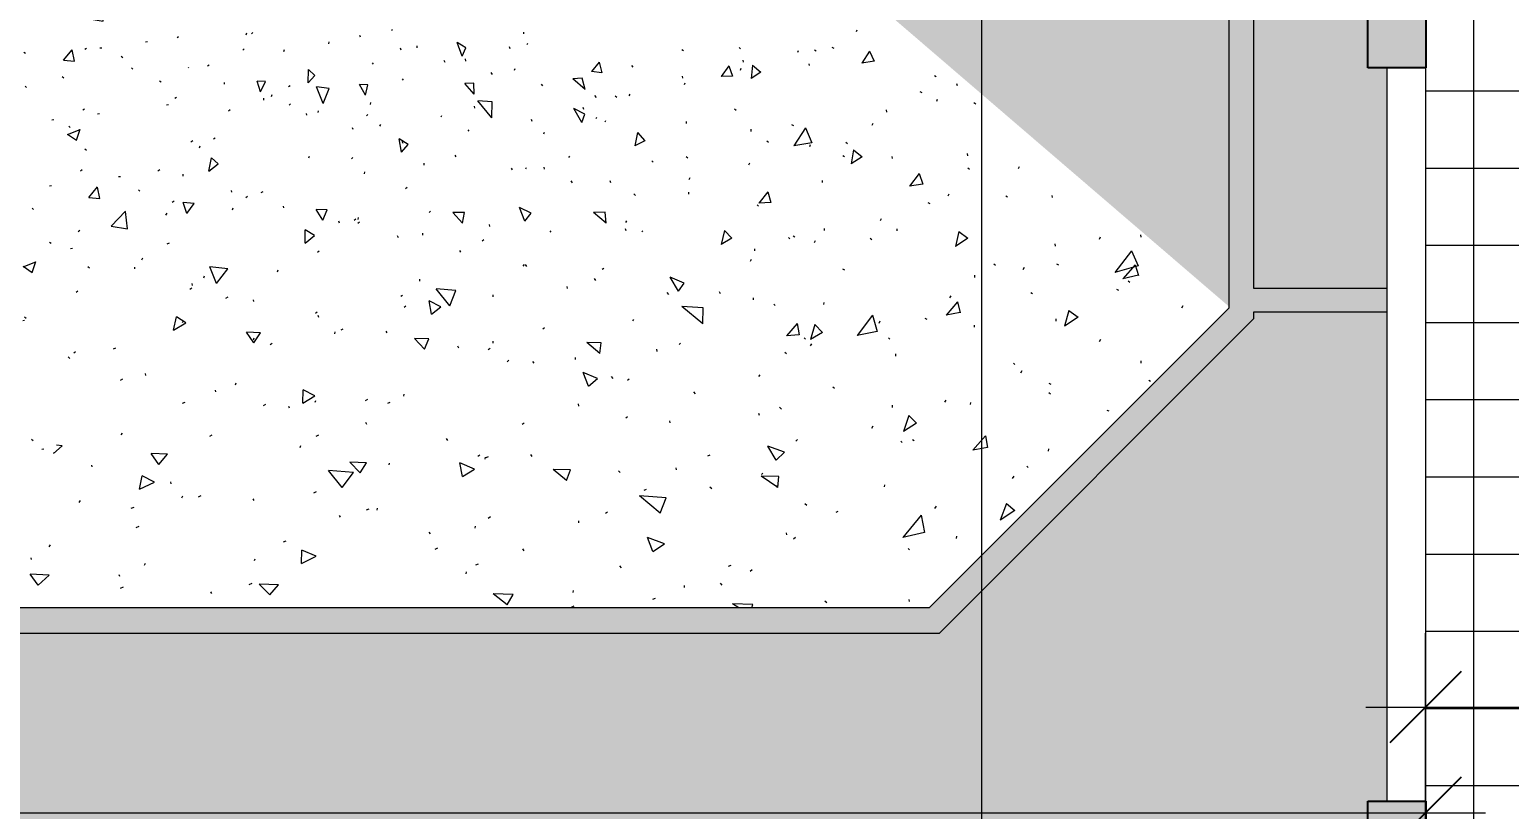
# Model space of a CAD drawing. Header units: millimetres. Extents: x 5121 to 246734, y -48180 to 129206.
# Drawn here: x 127566 to 135236, y 12213 to 16254 of the extents above; entities that cross this region are included whole.
import ezdxf

# ---------------------------------------------------------------- set-up
doc = ezdxf.new("R2010")
doc.units = ezdxf.units.MM
doc.linetypes.add('Double dash', pattern=[41.999998, 12, -6, 6, -6, 6, -6])
for name, color, linetype, lineweight in [('A-ANNO-DIMS', 211, 'Continuous', 9), ('A-ANNO-DIMS-310', 211, 'Continuous', 9), ('A-FLOR', 192, 'Continuous', 9), ('A-FLOR-PATT', 8, 'Continuous', 9), ('A-WALL', 113, 'Continuous', 9), ('C-PROP-LINE', 91, 'Double dash', 18), ('S-COLS', 52, 'Continuous', 9), ('S-COLS-3', 50, 'Continuous', 9), ('S-COLS-5', 52, 'Continuous', 25)]:
    doc.layers.add(name, color=color, linetype=linetype, lineweight=lineweight)
doc.styles.add('Arial_8', font='arial_0.ttf', dxfattribs={"width": 0.9, "height": 930})
doc.styles.add('Arial_9', font='arial_0.ttf', dxfattribs={"width": 0.9, "height": 930})
doc.dimstyles.new('1_Dim_chi_tiet_khu_đất_2', dxfattribs={"dimscale": 304.8, "dimtxt": 948.841242, "dimasz": 1.220472, "dimexe": 1.01706, "dimexo": 0.0625, "dimgap": 0.101706, "dimtad": 1, "dimdec": 0, "dimrnd": 5, "dimzin": 0, "dimdsep": 46, "dimtxsty": 'Arial_8', "dimblk1": 'OBLIQUE', "dimblk2": 'OBLIQUE', "dimsah": 1, "dimcen": 0.09, "dimdle": 1.01706, "dimazin": 0, "dimtfac": 1, "dimtdec": 4, "dimtix": 1, "dimtmove": 0, "dimatfit": 3, "dimfxl": 3.051181, "dimfxlon": 1, "dimtvp": 1, "dimtolj": 1, "dimtzin": 0, "dimarcsym": 2})
doc.dimstyles.new('1_Dim_chi_tiet_khu_đất_2_1', dxfattribs={"dimscale": 304.8, "dimtxt": 948.841242, "dimasz": 1.220472, "dimexe": 1.01706, "dimexo": 0.0625, "dimgap": 0.101706, "dimtad": 1, "dimdec": 0, "dimrnd": 5, "dimzin": 0, "dimdsep": 46, "dimtxsty": 'Arial_9', "dimblk1": 'OBLIQUE', "dimblk2": 'OBLIQUE', "dimsah": 1, "dimcen": 0.09, "dimdle": 1.01706, "dimazin": 0, "dimtfac": 1, "dimtdec": 4, "dimtix": 1, "dimtmove": 0, "dimatfit": 3, "dimfxl": 3.051181, "dimfxlon": 1, "dimtvp": 1, "dimtolj": 1, "dimtzin": 0, "dimarcsym": 2})

# ---------------------------------------------------------------- blocks, each defined once
blk = doc.blocks.new('FP_193-TKCS_MB TỔNG THỂ TẦNG 1')
at = {"layer": 'A-FLOR-PATT'}
for p, q in [((128687.5, 16226.7), (128691.2, 16236.8)), ((128715.1, 16233), (128722.2, 16238.7)), ((129117.3, 16180.4), (129118.6, 16190.7)), ((129280.5, 16215.1), (129277.4, 16224.3)), ((129443.3, 16249), (129447.2, 16256.8)), ((129808.4, 16116.1), (129781.6, 16187.3)), ((129826.1, 16158.9), (129781.6, 16187.3)), ((130126.5, 16232.6), (130128, 16241)), ((130144.9, 16177.5), (130148.1, 16184.5)), ((128670.8, 16146.7), (128677.9, 16153.7)), ((128883.6, 16140.6), (128886.2, 16150.8)), ((129491.4, 16148.1), (129487.2, 16157.4)), ((129574.9, 16158.9), (129573.8, 16169.4)), ((129808.4, 16116.1), (129826.1, 16158.9)), ((130056.7, 16153.8), (130053.1, 16164.7)), ((128389.8, 16056.6), (128390.2, 16060)), ((128488.3, 16066.3), (128496.5, 16071.8)), ((129009.5, 15977.4), (129011, 16046.5)), ((129044.3, 16016.4), (129011, 16046.5)), ((129342.4, 16074.2), (129347.3, 16081.8)), ((129719.3, 16084), (129714.1, 16093.4)), ((129826.5, 16091.3), (129824.2, 16102)), ((129964.2, 16022.1), (129957.8, 16031.6)), ((130079.4, 16044.3), (130082, 16052.5)), ((128575.9, 15970.6), (128575.9, 15979.9)), ((128763.1, 15932.3), (128745.6, 15987.7)), ((128788.9, 15985.2), (128745.6, 15987.7)), ((128763.1, 15932.3), (128788.9, 15985.2)), ((128908, 15958.7), (128915.4, 15964.6)), ((129009.5, 15977.4), (129044.3, 16016.4)), ((129087.2, 15870.5), (129051.8, 15957.3)), ((129118.1, 15949.4), (129051.8, 15957.3)), ((129307.1, 15914.2), (129274.6, 15969.1)), ((129319.5, 15968.6), (129274.6, 15969.1)), ((129307.1, 15914.2), (129319.5, 15968.7)), ((129498.2, 15992.5), (129503.9, 15998.9)), ((129867.6, 15975.7), (129821.4, 15974.3)), ((129869, 15919.3), (129821.4, 15974.3)), ((129869, 15919.3), (129867.6, 15975.7)), ((130225.9, 15961.9), (130218.4, 15971.4)), ((130429.1, 16002.6), (130381.9, 15999.7)), ((130444.6, 15943.9), (130381.9, 15999.7)), ((130444.6, 15943.9), (130429.1, 16002.6)), ((128780.3, 15888.8), (128779.3, 15898.1)), ((128819.4, 15907), (128822.4, 15917.2)), ((129087.2, 15870.5), (129118.1, 15949.5)), ((129961.1, 15797.3), (129889.6, 15884.7)), ((129963.5, 15880.5), (129889.6, 15884.7)), ((129961.1, 15797.3), (129963.5, 15880.5)), ((130504.3, 15902.7), (130495.8, 15912.3)), ((128597.1, 15832.4), (128605.2, 15839.4)), ((128910.1, 15861.9), (128917.1, 15869.1)), ((129002.9, 15810.9), (129000.7, 15820.2)), ((129061.6, 15823.8), (129063.5, 15834)), ((129312.2, 15807.7), (129319, 15813.8)), ((129332.9, 15866.3), (129333.5, 15876.6)), ((129698.1, 15801.8), (129702.8, 15809.6)), ((129873.4, 15846.6), (129871.6, 15857.2)), ((130427.5, 15772.4), (130386, 15845.3)), ((130443.4, 15816.5), (130386, 15845.3)), ((130427.5, 15772.4), (130443.4, 15816.5)), ((130438.4, 15839.6), (130434.1, 15850.6)), ((130501.6, 15793.6), (130505.7, 15800.6)), ((129243.2, 15736.3), (129240, 15745.6)), ((129380.1, 15754.5), (129386, 15762)), ((129838.8, 15728), (129844.7, 15734.5)), ((130170.8, 15777.9), (130167.8, 15788.7)), ((130549.6, 15775.5), (130552, 15783.9)), ((128401.9, 15673.2), (128411, 15680.2)), ((128445.3, 15642.1), (128449.9, 15652.1)), ((128517.9, 15687.5), (128527.1, 15693.2)), ((129493.7, 15618.6), (129481, 15688.6)), ((129527.1, 15659), (129481, 15688.6)), ((129493.7, 15618.6), (129527.1, 15659)), ((129501.2, 15664.4), (129496.8, 15673.8)), ((130230.8, 15713.7), (130234.3, 15721.8)), ((128493.7, 15521.2), (128509.1, 15589.8)), ((128543.5, 15558.4), (128509.1, 15589.8)), ((129013.3, 15588.8), (129015.6, 15599)), ((129234.3, 15584.6), (129241.2, 15592)), ((129776.6, 15594.9), (129771.2, 15604.2)), ((130361.1, 15592.2), (130366.5, 15598.9)), ((128230.6, 15523), (128240.9, 15528.5)), ((128362, 15495.3), (128361.8, 15504.6)), ((128493.7, 15521.2), (128543.5, 15558.4)), ((129301.5, 15507.1), (129302.7, 15517.5)), ((129610.5, 15551.2), (129610.3, 15561.6)), ((130069.3, 15527), (130062.8, 15536.4)), ((130137.3, 15532), (130141.9, 15540)), ((130234.4, 15530.9), (130231.8, 15541.6)), ((128613.5, 15411.1), (128612.2, 15420.4)), ((129514.7, 15430.8), (129522.5, 15437)), ((130379.4, 15460.2), (130371.8, 15469.7)), ((130578, 15460), (130574.3, 15470.8)), ((128304.4, 15359.4), (128314.4, 15366.4)), ((128381.1, 15301.3), (128361.6, 15357.3)), ((128418.1, 15353.6), (128361.6, 15357.3)), ((128381.1, 15301.3), (128418, 15353.6)), ((128686.6, 15383.5), (128695.5, 15390.6)), ((128766.2, 15409.9), (128775.6, 15415.7)), ((130706.8, 15394.1), (130698.1, 15403.7)), ((128272.4, 15292.3), (128277.7, 15302.4)), ((128617.1, 15319.7), (128621, 15329.8)), ((128883.3, 15330), (128881, 15339.3)), ((129084.7, 15267.1), (129050, 15322.6)), ((129108.4, 15320.6), (129050, 15322.6)), ((129084.7, 15267.1), (129108.4, 15320.6)), ((129247.8, 15266.5), (129255.7, 15273.9)), ((129269.2, 15270.7), (129270.8, 15281)), ((129636.9, 15305.5), (129643.6, 15313)), ((129809.8, 15251.2), (129760, 15306.8)), ((129820, 15306.3), (129760, 15306.8)), ((129809.8, 15251.2), (129820, 15306.3)), ((130132.9, 15261.4), (130105.6, 15332.6)), ((130164.7, 15302.8), (130105.6, 15332.6)), ((130132.9, 15261.4), (130164.7, 15302.8)), ((130549.6, 15307.6), (130488.2, 15306.9)), ((130553.2, 15250.5), (130488.2, 15307)), ((130553.2, 15250.5), (130549.6, 15307.6)), ((128993.4, 15147.9), (128994.5, 15217)), ((129042, 15186.3), (128994.5, 15217)), ((129171.2, 15251.5), (129167.7, 15260.8)), ((129266.9, 15251.6), (129275.9, 15257.6)), ((129603.5, 15189.4), (129604, 15199.8)), ((129950.3, 15233.7), (129949.5, 15244.2)), ((130263.9, 15204.2), (130269.5, 15212)), ((130658.3, 15210.6), (130655, 15221.4)), ((130656.4, 15255.1), (130660.8, 15263.1)), ((130738.4, 15205.3), (130744.6, 15211.9)), ((128279.4, 15143.3), (128290.6, 15148.9)), ((128993.4, 15147.9), (129042, 15186.3)), ((129477, 15175.3), (129472.5, 15184.6)), ((129912.1, 15160.1), (129920.1, 15166.4)), ((128146.8, 15061.4), (128152.5, 15071.4)), ((129057.5, 15100.9), (129066.3, 15108.1)), ((129800.6, 15100.6), (129795, 15110)), ((130124.4, 15028.5), (130131, 15036.2)), ((130142, 15027.1), (130135.3, 15036.6)), ((128111.2, 15014.6), (128110.8, 15023.9)), ((128468.1, 14968.6), (128472.6, 14978.7)), ((128534.9, 14937.6), (128500, 15025.3)), ((128593.8, 15014.5), (128500, 15025.3)), ((128534.9, 14937.6), (128593.8, 15014.5)), ((128851, 14998.4), (128854.3, 15008.6)), ((129587.4, 14951.3), (129588.3, 14961.6)), ((130501.2, 14954.2), (130493.4, 14963.8)), ((130534, 15012.3), (130541.5, 15018.7)), ((130928.4, 14898.1), (130886.5, 14971)), ((130958.7, 14940.3), (130886.5, 14970.9)), ((128395.2, 14908.9), (128406.1, 14915.9)), ((128410.3, 14928.4), (128408.9, 14937.7)), ((129744.3, 14822.2), (129673.1, 14910.3)), ((129775.5, 14902), (129673.1, 14910.3)), ((129744.3, 14822.2), (129775.5, 14902)), ((130352.9, 14912.7), (130351.4, 14923.3)), ((130878.2, 14881.5), (130869.3, 14891.1)), ((130928.4, 14898.1), (130958.7, 14940.3)), ((131146, 14884.4), (131141.9, 14895.3)), ((128582.9, 14863), (128594.4, 14868.7)), ((128728, 14844.7), (128725.5, 14854)), ((129489.1, 14872.7), (129499, 14878.7)), ((129506.4, 14816), (129515.1, 14823.3)), ((129649.3, 14778.7), (129636.1, 14848.7)), ((129696.6, 14818), (129636.1, 14848.7)), ((129649.3, 14778.7), (129696.6, 14818)), ((129968, 14869.1), (129967.8, 14879.6)), ((131054.9, 14728.7), (130947, 14819.4)), ((131057.5, 14812.5), (130947, 14819.4)), ((131054.9, 14728.7), (131057.5, 14812.5)), ((128311.9, 14696.9), (128326.9, 14765.6)), ((128311.9, 14696.9), (128375.5, 14733.9)), ((128375.5, 14733.9), (128326.9, 14765.6)), ((128358.2, 14737), (128363.2, 14747.1)), ((129047, 14784.2), (129056.8, 14791.3)), ((129064, 14763), (129060.4, 14772.3)), ((130691.6, 14744.2), (130698, 14752)), ((128726.9, 14630.4), (128690.2, 14686.3)), ((128761.9, 14683.1), (128690.2, 14686.3)), ((128726, 14645.9), (128729.9, 14656)), ((128726.9, 14630.4), (128761.9, 14683.2)), ((129147.2, 14677), (129149.8, 14687.2)), ((129179.9, 14698.4), (129190.9, 14704.3)), ((129418.2, 14682.8), (129413.5, 14692.1)), ((129612.8, 14597.9), (129560.8, 14654)), ((129634.4, 14651.9), (129560.9, 14654)), ((129612.8, 14597.9), (129634.4, 14651.9)), ((130226.4, 14703.2), (130234.1, 14710.7)), ((127999.6, 14599.9), (128012.8, 14605.5)), ((128812.4, 14621.9), (128823.2, 14629)), ((129790.5, 14603.6), (129784.7, 14613)), ((129943, 14596.4), (129953.1, 14602.5)), ((129968.1, 14629.3), (129968.3, 14639.7)), ((130520.7, 14576), (130453.4, 14632.9)), ((130528.8, 14631.5), (130453.4, 14632.9)), ((130520.7, 14576), (130528.7, 14631.5)), ((130818.8, 14586.7), (130816.5, 14597.4)), ((130931.6, 14622.6), (130940.1, 14628.9)), ((130041.6, 14532.9), (130050.2, 14540.3)), ((130181, 14524.9), (130174.1, 14534.4)), ((130395.4, 14545.1), (130394.5, 14555.7)), ((128036.2, 14436.9), (128049, 14443.8)), ((128167.6, 14462.2), (128166, 14471.5)), ((128631.9, 14413.4), (128636.2, 14423.5)), ((130462.1, 14406.1), (130434.5, 14477.4)), ((130508.2, 14446.1), (130434.5, 14477.4)), ((130462.1, 14406.1), (130508.2, 14446.1)), ((130589.7, 14446.3), (130581.7, 14455.9)), ((130663.8, 14437.5), (130673.5, 14443.7)), ((131345.3, 14457.2), (131351.6, 14465)), ((128531.2, 14376.4), (128528.6, 14385.7)), ((128982, 14318.2), (128982.7, 14387.3)), ((128982, 14318.2), (129044.5, 14355.9)), ((129044.5, 14355.9), (128982.8, 14387.3)), ((129505.8, 14354), (129507.7, 14364.2)), ((131016.6, 14367.2), (131007.5, 14376.9)), ((128358.1, 14317.7), (128371.7, 14323.3)), ((128777.9, 14306.4), (128789.7, 14313.4)), ((128913.4, 14292), (128909.6, 14301.3)), ((129046.2, 14322.7), (129049.4, 14332.9)), ((129307.1, 14332.4), (129317.8, 14339.6)), ((129421.6, 14317.9), (129433.6, 14323.7)), ((130411.7, 14303.5), (130411.2, 14314)), ((131462, 14287.3), (131451.8, 14297.1)), ((129313.9, 14208.4), (129309.1, 14217.8)), ((130119.2, 14209.8), (130128.8, 14217.2)), ((130656, 14242.2), (130664.5, 14249.7)), ((130886.1, 14216.1), (130884.5, 14226.7)), ((131348.6, 14254.7), (131345.6, 14265.5)), ((128040.9, 14153.6), (128046.9, 14163.7)), ((128499.4, 14146.8), (128512.1, 14153.8)), ((129051.2, 14147.9), (129064.2, 14153.6)), ((129733, 14125.3), (129727, 14134.7)), ((131537.6, 14121.5), (131545, 14129.2)), ((127689.8, 14058), (127734.8, 14097.7)), ((127691.1, 14061.6), (127693.7, 14062.6)), ((127734.8, 14097.7), (127704.7, 14100.8)), ((128234.8, 14001), (128196.2, 14057.2)), ((128281, 14053.2), (128196.2, 14057.2)), ((128234.8, 14001), (128281, 14053.2)), ((128968, 14089.3), (128971.6, 14099.4)), ((129889.4, 14044.2), (129900, 14051.4)), ((129927.1, 14028.1), (129928.3, 14038.4)), ((129931.6, 14036.6), (129943.8, 14042.4)), ((130170.4, 14042), (130163.4, 14051.6)), ((131081.6, 14045.1), (131092.2, 14051.2)), ((131434.3, 14023.1), (131391.9, 14096)), ((131479, 14063.6), (131391.9, 14096)), ((131434.3, 14023.1), (131479, 14063.6)), ((127889.1, 13987.8), (127887.3, 13997.2)), ((129185.6, 13881.1), (129115, 13969.6)), ((129245.1, 13958.5), (129115, 13969.6)), ((129279.5, 13956.7), (129225.5, 14013.1)), ((129312.5, 14009.8), (129225.5, 14013.1)), ((129279.5, 13956.7), (129312.5, 14009.8)), ((129428.9, 13997.9), (129431.4, 14008.1)), ((129809.6, 13938.4), (129796.1, 14008.4)), ((129871, 13976.6), (129796.1, 14008.4)), ((129809.6, 13938.4), (129871, 13976.6)), ((130349.1, 13917.7), (130279.7, 13975)), ((130368.7, 13972), (130279.7, 13975)), ((130349.1, 13917.7), (130368.7, 13972)), ((130626.5, 13958.3), (130618.4, 13967.9)), ((130918.9, 13972.5), (130917.6, 13983.1)), ((128134.8, 13872.6), (128149.4, 13941.3)), ((128134.8, 13872.6), (128212.2, 13909.3)), ((128212.2, 13909.3), (128149.4, 13941.3)), ((128299.6, 13900.6), (128296.8, 13909.9)), ((129185.6, 13881.1), (129245.1, 13958.5)), ((131101.3, 13873.6), (131092, 13883.3)), ((131442.9, 13882.1), (131357.9, 13940.7)), ((131448.9, 13938), (131357.9, 13940.7)), ((131358.3, 13948.3), (131366.7, 13955.9)), ((131441, 13880.9), (131438.7, 13891.6)), ((131442.9, 13882.1), (131448.8, 13938)), ((127823.1, 13804.4), (127829.7, 13814.4)), ((128354.4, 13828.4), (128359.7, 13838.5)), ((128441, 13832.1), (128454.7, 13839.1)), ((128728.8, 13814), (128724.9, 13823.3)), ((129039.4, 13853.8), (129052.1, 13860.8)), ((130833.5, 13747.7), (130726.1, 13838.7)), ((130865.3, 13827.8), (130726.1, 13838.7)), ((130750.8, 13867.5), (130762.5, 13873.4)), ((130833.5, 13747.7), (130865.3, 13827.8)), ((128092.1, 13773.6), (128107.7, 13779.1)), ((129176.6, 13727.6), (129171.6, 13737)), ((129312.2, 13765.9), (129326.3, 13771.6)), ((129366.6, 13763.3), (129369.5, 13773.5)), ((129942.6, 13723.2), (129954.2, 13730.4)), ((130550.3, 13748.1), (130560.8, 13755.4)), ((131594.9, 13787.5), (131584.5, 13797.3)), ((131745.3, 13753.4), (131756.2, 13759.5)), ((128118.6, 13674.4), (128133.3, 13681.4)), ((129874.5, 13669.9), (129876.3, 13680.2)), ((130411.6, 13698), (130412.1, 13708.4)), ((127667.8, 13573.6), (127674.7, 13583.7)), ((128880.8, 13599.7), (128896, 13605.3)), ((129643.1, 13640.9), (129637.1, 13650.4)), ((130796.3, 13550.4), (130768.3, 13621.7)), ((130856.6, 13588.9), (130768.3, 13621.7)), ((130796.3, 13550.4), (130856.6, 13588.9)), ((131490.2, 13635.2), (131488.3, 13645.9)), ((131525.6, 13615.8), (131535, 13623.2)), ((127574.7, 13507.6), (127572.8, 13516.9)), ((128730.4, 13502.3), (128734.9, 13512.4)), ((128975.4, 13488.2), (128975.7, 13557.4)), ((128975.4, 13488.2), (129051.7, 13525.3)), ((129051.7, 13525.3), (128975.7, 13557.4)), ((129668.3, 13561.5), (129680.8, 13568.6)), ((130128.4, 13553.6), (130121.2, 13563.1)), ((127609.1, 13375.7), (127568.4, 13432)), ((127666.3, 13427.7), (127568.4, 13432)), ((127609.1, 13375.7), (127666.3, 13427.7)), ((128032.8, 13419.4), (128029.8, 13428.8)), ((128160.4, 13478.5), (128166.3, 13488.5)), ((129828.1, 13434.1), (129830.4, 13444.4)), ((129878.1, 13480.3), (129892.5, 13486)), ((130632.6, 13465.1), (130624.3, 13474.8)), ((131188.5, 13472.8), (131201.2, 13478.6)), ((131300.4, 13448.3), (131310.8, 13455.6)), ((128036.4, 13360.3), (128052, 13367.2)), ((128703.8, 13379), (128718.3, 13386)), ((128811.3, 13324.6), (128755.3, 13381.2)), ((128855.4, 13377), (128755.3, 13381.2)), ((128811.2, 13324.6), (128855.4, 13377)), ((130383.3, 13337.6), (130384.4, 13348)), ((130959.8, 13362.6), (130959.6, 13373)), ((131155.9, 13375.1), (131146.4, 13384.9)), ((128509.7, 13331.2), (128505.6, 13340.6)), ((130040.2, 13273.2), (129968.8, 13330.7)), ((130071.2, 13326.4), (129968.8, 13330.6)), ((130040.2, 13273.2), (130071.2, 13326.4)), ((130795.1, 13302), (130809, 13307.7)), ((131241.7, 13256.9), (131209.3, 13278.9)), ((131313.9, 13274.5), (131209.3, 13278.9)), ((131308.3, 13256.9), (131313.9, 13274.5)), ((131698.5, 13283.2), (131687.9, 13293.1)), ((132126.5, 13290.6), (132123.9, 13301.4)), ((130375.1, 13261.1), (130387.6, 13268.1))]:
    blk.add_line(p, q, dxfattribs=at)
blk = doc.blocks.new('FP_194-TKCS_MB TỔNG THỂ TẦNG 1')
at = {"layer": 'A-FLOR-PATT'}
for p, q in [((131852.9, 16251.9), (131849.5, 16242.1)), ((130945.8, 16151.4), (130954, 16145.3)), ((131243, 16161.5), (131250.7, 16154.5)), ((131549, 16144.9), (131545.5, 16135.3)), ((131634.1, 16150.1), (131642.3, 16143.5)), ((131724.4, 16163.6), (131733.8, 16158.6)), ((131919.1, 16141.5), (131879.1, 16080.5)), ((131919.1, 16141.5), (131943, 16089.9)), ((130517.5, 16084.9), (130477.6, 16037.4)), ((130532, 16030.7), (130477.6, 16037.4)), ((130517.5, 16084.9), (130532, 16030.6)), ((130685.2, 16067.8), (130691.9, 16060)), ((131190, 16066), (131150.7, 16010.3)), ((131189.9, 16066), (131209, 16012.8)), ((131252.8, 16052.1), (131249, 16042.7)), ((131262.1, 16095.5), (131263.6, 16085.4)), ((131312.2, 16070.4), (131305.6, 16000.7)), ((131355, 16033.3), (131305.6, 16000.7)), ((131312.2, 16070.4), (131355, 16033.2)), ((131604.9, 16077.5), (131606.7, 16067.3)), ((131943, 16089.9), (131879.1, 16080.5)), ((130948.4, 16013.5), (130949.4, 16003.3)), ((130962.4, 15976.2), (130958.3, 15967.1)), ((131209, 16012.8), (131150.7, 16010.3)), ((132255.2, 16016.5), (132264.1, 16010.3)), ((132370.6, 15975), (132372.5, 15964.6)), ((130600.8, 15910.5), (130608.4, 15903.6)), ((130676.5, 15920.2), (130672.2, 15911.5)), ((132180.5, 15932.9), (132190.4, 15928.2)), ((132269.7, 15891.3), (132265.4, 15881)), ((131220, 15843.1), (131227.4, 15835.8)), ((132006.1, 15837.6), (132007.6, 15827.1)), ((132460.2, 15876.1), (132469.2, 15870)), ((130967.8, 15777.5), (130968.5, 15767.1)), ((131303.3, 15737.4), (131304.1, 15726.9)), ((131515.4, 15762.8), (131524.2, 15757.3)), ((131587, 15745.9), (131526.1, 15651.9)), ((131587, 15745.9), (131619.8, 15667.2)), ((131935.7, 15767.3), (131931.2, 15757.1)), ((130717.2, 15720.6), (130703.2, 15652.1)), ((130754.1, 15677.7), (130703.2, 15652.1)), ((130717.2, 15720.6), (130754.1, 15677.7)), ((131387.4, 15678.1), (131394.8, 15670.8)), ((131619.9, 15667.2), (131526.1, 15651.9)), ((131611.8, 15656.8), (131607.2, 15646.8)), ((131796, 15670.5), (131804, 15663.6)), ((130790.9, 15574.6), (130797.4, 15566.6)), ((130969.2, 15596.9), (130977.2, 15590.4)), ((131780.6, 15601.9), (131789.7, 15596.6)), ((131835.8, 15631.4), (131824.2, 15557.8)), ((131880.5, 15595.5), (131824.2, 15557.8)), ((131835.8, 15631.4), (131880.5, 15595.5)), ((132035.2, 15596), (132036.3, 15585.3)), ((132425.5, 15611.4), (132426.7, 15600.8)), ((131296.2, 15562), (131291.4, 15552.3)), ((132176.8, 15507.9), (132126.9, 15442.6)), ((132176.8, 15507.9), (132195.5, 15453.7)), ((132427.8, 15537.6), (132436.5, 15531.2)), ((132695, 15542.8), (132689.7, 15531.9)), ((130987.2, 15485.7), (130982.3, 15476.3)), ((131673.6, 15472), (131674.3, 15461.3)), ((132195.5, 15453.7), (132126.9, 15442.6)), ((130980, 15412.3), (130980, 15401.7)), ((131336.5, 15346.7), (131343.5, 15339.2)), ((131392.7, 15414.1), (131344.6, 15354.6)), ((131407.2, 15358.4), (131344.6, 15354.6)), ((131392.7, 15414.1), (131407.2, 15358.4)), ((132221.5, 15358.5), (132231.1, 15353.5)), ((132330.6, 15401.7), (132325.2, 15391)), ((132625.8, 15393.2), (132634.6, 15386.9)), ((132864.7, 15394.1), (132865.6, 15383.3)), ((131978.9, 15273.4), (131973.4, 15262.8)), ((131167.2, 15213.9), (131149.2, 15140.6)), ((131167.2, 15213.9), (131205.5, 15172.5)), ((131683.5, 15224.1), (131683.7, 15213.2)), ((132060, 15221.7), (132060.4, 15210.8)), ((132382, 15207.3), (132365, 15130)), ((132382, 15207.3), (132428.6, 15172.6)), ((133324.3, 15190.4), (133324.8, 15179.3)), ((131205.6, 15172.6), (131149.2, 15140.6)), ((131323.6, 15117.9), (131323.5, 15106.9)), ((131498.5, 15176.9), (131505.7, 15169.4)), ((131522.7, 15185.4), (131531.2, 15179.5)), ((131637.9, 15159.7), (131632.3, 15149.4)), ((131922.5, 15173), (131930.2, 15166)), ((132428.6, 15172.6), (132365.1, 15130)), ((132880.2, 15143.3), (132880.7, 15132.3)), ((133115.3, 15178.5), (133108.9, 15167.1)), ((131305.8, 15062.9), (131300.1, 15052.9)), ((132563.2, 15040.7), (132571.6, 15034.2)), ((132888.2, 15039.8), (132898.5, 15035.3)), ((133276, 15108.4), (133189.8, 14995.6)), ((133295.7, 15035.6), (133232.4, 14962)), ((133276, 15108.4), (133311, 15030)), ((133295.7, 15035.6), (133313.6, 14980.7)), ((131779.7, 15015.2), (131788.6, 15009.6)), ((132463.5, 14981.1), (132463.6, 14969.9)), ((132720, 15020.5), (132713.7, 15009.3)), ((133311, 15030), (133189.8, 14995.6)), ((133313.6, 14980.8), (133232.5, 14962)), ((132754.5, 14892.3), (132763, 14885.8)), ((133199.3, 14908.5), (133210.1, 14904.2)), ((133259.7, 14951.6), (133268.8, 14945.5)), ((131316.5, 14864.2), (131316.1, 14853)), ((131422.4, 14831.7), (131429.2, 14824)), ((131681.4, 14840.2), (131681, 14829)), ((132375.1, 14844), (132316.5, 14774.4)), ((132340.1, 14874.8), (132333.8, 14863.7)), ((132375.1, 14844), (132389.1, 14787.2)), ((133542.5, 14823.3), (133535.2, 14811.4)), ((131544, 14730.9), (131488.2, 14667.1)), ((131544, 14730.9), (131554.5, 14672.5)), ((131933.8, 14773.8), (131854.1, 14669.7)), ((131933.8, 14773.8), (131958.3, 14690)), ((131973.2, 14742.7), (131966.9, 14731.7)), ((132206.2, 14758.1), (132215.5, 14752.8)), ((132389.1, 14787.3), (132316.5, 14774.5)), ((132884.9, 14754.7), (132884.8, 14743.3)), ((132951.7, 14797.7), (132929.1, 14716.9)), ((133000.3, 14764.3), (132929.1, 14716.9)), ((132951.7, 14797.7), (133000.3, 14764.3)), ((131554.5, 14672.5), (131488.3, 14667.2)), ((131579.4, 14656.8), (131586.4, 14649.1)), ((131635.2, 14725.2), (131612.9, 14647.4)), ((131675, 14685.3), (131613, 14647.4)), ((131635.2, 14725.2), (131675, 14685.3)), ((131958.3, 14690.1), (131854.2, 14669.7)), ((132016.7, 14657.2), (132024.1, 14650)), ((132461.6, 14722.8), (132461.3, 14711.4)), ((131480, 14582.4), (131488.3, 14576.2)), ((131617.6, 14626.1), (131611.2, 14615.4)), ((132053.9, 14573.6), (132053.3, 14562.1)), ((133116.2, 14648.5), (133109, 14636.7)), ((132664.4, 14525.6), (132672.5, 14518.8)), ((133325.3, 14537.2), (133324.8, 14525.6)), ((132707.9, 14485.3), (132700.7, 14473.6)), ((132849, 14421.5), (132858.9, 14416.7)), ((133366.5, 14438.2), (133375.3, 14431.9)), ((131729.2, 14402.2), (131737.7, 14396.3)), ((132849.2, 14373), (132857.4, 14366.3)), ((132036.6, 14308), (132035.7, 14296.3)), ((132315, 14334.7), (132307.9, 14323.2)), ((132442.2, 14322.6), (132441.3, 14310.9)), ((133148.3, 14282.8), (133158.6, 14278.2)), ((131935.7, 14198.3), (131928.6, 14186.9)), ((132121.9, 14253.8), (132095.1, 14171.6)), ((132163.3, 14215.3), (132095.1, 14171.7)), ((132121.9, 14253.8), (132163.3, 14215.3)), ((132081.2, 14122), (132088.4, 14114.5)), ((132141.7, 14130.3), (132150.7, 14124.8)), ((132519.9, 14148.6), (132453.7, 14074.5)), ((132519.9, 14148.6), (132529.7, 14089.2)), ((132529.8, 14089.2), (132453.8, 14074.5)), ((132846.7, 14081.5), (132845.6, 14069.6)), ((132734.2, 13991.4), (132742, 13984.5)), ((131995.9, 13895.9), (131994.5, 13883.9)), ((132667, 13940.3), (132659.1, 13928.2)), ((132186.7, 13737.9), (132091.3, 13622.2)), ((132186.7, 13737.9), (132203.9, 13648.5)), ((132263.6, 13784.1), (132255.8, 13772.1)), ((132628.2, 13798.9), (132596.6, 13712.7)), ((132671.3, 13761.8), (132596.6, 13712.8)), ((132628.2, 13798.9), (132671.3, 13761.8)), ((132203.9, 13648.5), (132091.4, 13622.3)), ((132369.4, 13628.6), (132367.7, 13616.3)), ((132118.7, 13565.8), (132125.7, 13558.1))]:
    blk.add_line(p, q, dxfattribs=at)
blk = doc.blocks.new('M_Concrete-Rectangular-Column2 - 300x300-2025390-TKCS_MB TỔNG THỂ TẦNG 1')
at = {"layer": 'S-COLS-3'}
blk.add_hatch(color=256, dxfattribs=at).paths.add_polyline_path([(-150, 150), (-150, -150), (150, -150), (150, 150)])
at = {"layer": 'S-COLS-5'}
for p, q in [((-150, 150), (150, 150)), ((-150, -150), (-150, 150)), ((150, 150), (150, -150)), ((150, -150), (-150, -150))]:
    blk.add_line(p, q, dxfattribs=at)
blk = doc.blocks.new('Family - ___-1476882-TKCS_MB TỔNG THỂ TẦNG 1')
at = {"layer": 'C-PROP-LINE'}
blk.add_line((134801.5, 77418.4), (134801.5, 7888.2), dxfattribs=at)
blk = doc.blocks.new('DIMBLOCK15-TKCS_MB TỔNG THỂ TẦNG 1')
at = {"layer": 'A-ANNO-DIMS-310'}
for p, q in [((157794.6, 13673.3), (157794.6, 12433.3)), ((157794.6, 12743.3), (157794.6, 13673.3)), ((134801.5, 11813.3), (134801.5, 13053.3)), ((134491.5, 12743.3), (158104.6, 12743.3)), ((134801.5, 12743.3), (134801.5, 11813.3))]:
    blk.add_line(p, q, dxfattribs=at)
at = {"layer": 'A-ANNO-DIMS-310', "lineweight": 25}
for p, q in [((134801.5, 12743.3), (134987.5, 12929.3)), ((157794.6, 12743.3), (157980.6, 12929.3)), ((134801.5, 12743.3), (134615.5, 12557.3)), ((157794.6, 12743.3), (157608.6, 12557.3))]:
    blk.add_line(p, q, dxfattribs=at)
at = {"layer": 'A-ANNO-DIMS-310', "color": 0, "insert": (144692.3, 13981.6), "char_height": 930, "width": 3853.755, "attachment_point": 1, "line_spacing_factor": 0.941778, "style": 'Arial_9'}
blk.add_mtext('\u206e23000', dxfattribs=at)
blk = doc.blocks.new('_Oblique')
at = {"color": 0, "linetype": 'ByBlock', "lineweight": -2}
blk.add_line((-0.5, -0.5), (0.5, 0.5), dxfattribs=at)
blk = doc.blocks.new('DIMBLOCK33-TKCS_MB TỔNG THỂ TẦNG 1')
at = {"layer": 'A-ANNO-DIMS-310'}
for p, q in [((26103.5, 13125.7), (26103.5, 11885.7)), ((26103.5, 12195.7), (26103.5, 13125.7)), ((134801.5, 13125.7), (134801.5, 11885.7)), ((134801.5, 12195.7), (134801.5, 13125.7)), ((25793.5, 12195.7), (135111.5, 12195.7))]:
    blk.add_line(p, q, dxfattribs=at)
at = {"layer": 'A-ANNO-DIMS-310', "lineweight": 25}
for p, q in [((26103.5, 12195.7), (26289.5, 12381.7)), ((134801.5, 12195.7), (134987.5, 12381.7)), ((26103.5, 12195.7), (25917.5, 12009.7)), ((134801.5, 12195.7), (134615.5, 12009.7))]:
    blk.add_line(p, q, dxfattribs=at)
at = {"layer": 'A-ANNO-DIMS-310', "color": 0, "insert": (78525.6, 13434), "char_height": 930, "width": 4624.506, "attachment_point": 1, "line_spacing_factor": 0.941778, "style": 'Arial_8'}
blk.add_mtext('108700', dxfattribs=at)
blk = doc.blocks.new('DIMBLOCK34-TKCS_MB TỔNG THỂ TẦNG 1')
at = {"layer": 'A-ANNO-DIMS-310'}
for p, q in [((132500.5, 7578.2), (132500.5, 77728.4)), ((133430.5, 77418.4), (132190.5, 77418.4)), ((132500.5, 77418.4), (133430.5, 77418.4)), ((131570.5, 7888.2), (132810.5, 7888.2)), ((132500.5, 7888.2), (131570.5, 7888.2))]:
    blk.add_line(p, q, dxfattribs=at)
at = {"layer": 'A-ANNO-DIMS-310', "lineweight": 25}
for p, q in [((132500.5, 77418.4), (132314.5, 77604.4)), ((132500.5, 77418.4), (132686.5, 77232.4)), ((132500.5, 7888.2), (132314.5, 8074.2)), ((132500.5, 7888.2), (132686.5, 7702.2))]:
    blk.add_line(p, q, dxfattribs=at)
at = {"layer": 'A-ANNO-DIMS-310', "color": 0, "insert": (131262.1, 41047.6), "char_height": 930, "width": 3853.755, "attachment_point": 1, "rotation": 90, "line_spacing_factor": 0.941778, "style": 'Arial_8'}
blk.add_mtext('69530', dxfattribs=at)

msp = doc.modelspace()

# ---------------------------------------------------------------- hatches: boundary and pattern name
at = {"layer": 'A-FLOR-PATT'}
h = msp.add_hatch(dxfattribs=at)
h.set_pattern_fill('FP_14', color=256, style=0, pattern_type=2)
h.set_pattern_definition([(90, (81451.8, 48336.34), (-400, 2e-14), []), (180, (81451.8, 48336.34), (-5e-14, -400), [])])
h.paths.add_polyline_path([(10052.8, -48180.1), (14081.4, -48180.1), (14081.4, 79336.3), (14075, 79693.3), (14055.9, 80049.7), (14024.1, 80405.3), (13979.6, 80759.5), (13922.5, 81111.9), (13852.8, 81462), (13770.7, 81809.4), (13676.3, 82153.7), (13569.6, 82494.3), (13450.9, 82831), (13320.2, 83163.2), (13177.7, 83490.5), (13023.6, 83812.5), (12858.2, 84128.8), (12681.5, 84439), (12493.9, 84742.7), (12295.6, 85039.6), (12086.8, 85329.1), (11867.8, 85611), (11638.9, 85884.9), (11400.3, 86150.5), (11152.4, 86407.4), (10895.5, 86655.3), (10630, 86893.8), (10356.1, 87122.8), (10060, 87351.9), (9784.6, 87550.5), (9487.8, 87748.9), (9184.1, 87936.5), (8873.9, 88113.1), (8557.5, 88278.6), (8235.5, 88432.7), (7908.2, 88575.1), (7576, 88705.8), (7239.4, 88824.6), (6898.7, 88931.3), (6554.4, 89025.7), (6207, 89107.8), (5856.9, 89177.4), (5504.5, 89234.6), (5121.2, 89281.6), (5121.2, 82267.9), (10052.8, 77336.3), (10052.8, -37093.5)])
h.paths.add_polyline_path([(24553.3, -48180.1), (26081.4, -48180.1), (26081.4, -35376.3), (31081.4, -30376.3), (123803.5, -30376.3), (123803.5, -24856.5), (32081.4, -24856.5), (31724.4, -24862.8), (31368, -24881.9), (31012.4, -24913.8), (30658.2, -24958.2), (30305.8, -25015.3), (29955.7, -25085), (29608.3, -25167.1), (29264, -25261.5), (28923.4, -25368.2), (28586.7, -25487), (28254.5, -25617.7), (27927.2, -25760.1), (27605.2, -25914.2), (27288.9, -26079.7), (26978.7, -26256.3), (26675, -26443.9), (26378.1, -26642.3), (26088.6, -26851), (25806.7, -27070), (25532.8, -27299), (25267.2, -27537.5), (25010.3, -27785.4), (24762.4, -28042.3), (24523.9, -28307.9), (24294.9, -28581.8), (24076, -28863.7), (23867.2, -29153.2), (23668.8, -29450.1), (23481.2, -29753.8), (23304.6, -30064), (23139.1, -30380.3), (22985, -30702.3), (22842.6, -31029.6), (22711.9, -31361.8), (22593.1, -31698.5), (22486.4, -32039.1), (22392, -32383.4), (22309.9, -32730.8), (22240.3, -33080.9), (22183.2, -33433.3), (22132.9, -33852.3), (22103.5, -34205.4), (22087.7, -34499.5), (22081.4, -34856.5), (22081.4, -48180.1), (22138.7, -48180.1)])
h.paths.add_polyline_path([(44631.7, -17358.3), (123803.5, -17358.3), (123803.5, -12330.8), (31070.8, -12330.8), (26103.5, -7352), (26103.5, 40986.3), (24603.5, 40986.3), (22103.5, 38486.3), (22103.5, -8023.3), (22138.7, -8420.4), (22174.4, -8719.2), (22228.1, -9064.9), (22293.8, -9408.5), (22371.5, -9749.6), (22461, -10087.7), (22562.4, -10422.5), (22675.4, -10753.6), (22799.9, -11080.5), (22935.8, -11402.8), (23082.8, -11720.2), (23240.9, -12032.3), (23409.7, -12338.6), (23589.2, -12638.9), (23779.1, -12932.6), (23979.2, -13219.6), (24189.1, -13499.4), (24408.7, -13771.7), (24637.7, -14036.1), (24876.4, -14292.9), (25122.8, -14540.1), (25378.2, -14779.1), (25641.9, -15009), (25913.4, -15229.6), (26192.5, -15440.5), (26478.7, -15641.5), (26771.9, -15832.4), (27071.5, -16012.9), (27377.3, -16182.8), (27688.8, -16342), (28005.7, -16490.1), (28327.6, -16627), (28654, -16752.7), (28984.7, -16866.8), (29319.2, -16969.3), (29657, -17060), (29997.8, -17138.9), (30341.1, -17205.8), (30686.6, -17260.6), (31070.8, -17306.6), (31382.3, -17333.9), (31731.6, -17352.2), (32081.4, -17358.3), (34754, -17358.3)])
h.paths.add_polyline_path([(136678.4, 7202.4), (140779.3, 7202.4), (140779.3, 38986.3), (138279.3, 40986.3), (134801.5, 40986.3), (134801.5, 7202.4)])
h.paths.add_polyline_path([(155948.7, 7202.4), (157794.6, 7202.4), (157794.6, 129205.5), (152779.3, 129205.5), (152779.3, 7202.4)])
h.paths.add_polyline_path([(138231.1, 45986.3), (138279.3, 45986.3), (140779.3, 47986.3), (140778, 77418.4), (140773.2, 77721), (140754.7, 78105.2), (140723.9, 78488.6), (140680.8, 78870.9), (140614.1, 79315.8), (140558.1, 79630.2), (140478.5, 80006.6), (140386.9, 80380.2), (140283.4, 80750.7), (140168, 81117.6), (140041, 81480.7), (139902.4, 81839.5), (139752.3, 82193.7), (139591, 82542.9), (139418.5, 82886.8), (139235.2, 83224.9), (139041.1, 83557), (138836.4, 83882.8), (138621.4, 84201.7), (138396.3, 84513.7), (138127.6, 84859.1), (137916.7, 85115.1), (137662.7, 85403.9), (137399.5, 85684.5), (137127.5, 85956.5), (136847, 86219.7), (136558.1, 86473.7), (136261.2, 86718.3), (135956.7, 86953.3), (135644.7, 87178.4), (135325.8, 87393.4), (134944.1, 87630.8), (134668, 87792.2), (134329.8, 87975.5), (133986, 88148), (133636.7, 88309.3), (133282.6, 88459.3), (132923.7, 88598), (132560.6, 88725), (132193.7, 88840.4), (131823.2, 88943.9), (131449.6, 89035.5), (131073.3, 89115), (130694.5, 89182.5), (130313.9, 89237.8), (129931.6, 89280.9), (129548.2, 89311.7), (129164, 89330.2), (128779.3, 89336.3), (87752.6, 89336.3), (85252.6, 86836.3), (85252.6, 84418.2), (127801.6, 84418.2), (134801.6, 77417.7), (134801.6, 45986.3)])
h.paths.add_polyline_path([(24603.5, 45986.3), (26103.5, 45986.3), (26103.5, 77418.2), (33103.5, 84418.2), (75452.6, 84418.4), (75451.8, 86837.1), (72952.6, 89336.3), (32081.4, 89336.3), (31731.6, 89330.2), (31382.3, 89311.9), (31033.8, 89281.3), (30686.6, 89238.6), (30341.1, 89183.8), (29997.8, 89116.9), (29657, 89038), (29319.2, 88947.3), (28984.7, 88844.8), (28654, 88730.7), (28327.6, 88605), (28005.7, 88468.1), (27688.8, 88319.9), (27377.3, 88160.8), (27071.5, 87990.9), (26771.9, 87810.4), (26478.7, 87619.5), (26192.5, 87418.5), (25913.4, 87207.6), (25641.9, 86987), (25378.2, 86757.1), (25122.8, 86518.1), (24875.9, 86270.4), (24637.7, 86014.1), (24408.7, 85749.7), (24189.1, 85477.4), (23979.2, 85197.6), (23745.8, 84859.1), (23589.2, 84616.8), (23409.7, 84316.6), (23240.9, 84010.3), (23082.8, 83698.2), (22935.8, 83380.8), (22799.9, 83058.5), (22675.4, 82731.6), (22562.4, 82400.5), (22461, 82065.7), (22371.5, 81727.6), (22293.8, 81386.5), (22228.1, 81042.9), (22174.4, 80697.2), (22132.9, 80349.9), (22103.5, 80001.3), (22103.5, 48486.3)])
h.paths.add_polyline_path([(134801.8, 77418.4), (134801.6, 77418.4), (135999.6, 77418.4)])
h.paths.add_polyline_path([(84142.1, 97336.3), (130779.3, 97336.3), (131136.3, 97342.7), (131492.7, 97361.8), (131848.3, 97393.6), (132202.5, 97438.1), (132554.9, 97495.2), (132905, 97564.9), (133252.4, 97647), (133596.7, 97741.4), (133937.3, 97848.1), (134274, 97966.8), (134606.2, 98097.5), (134933.5, 98240), (135255.5, 98394.1), (135571.8, 98559.5), (135882, 98736.2), (136185.8, 98923.8), (136482.6, 99122.1), (136772.1, 99330.9), (137054, 99549.9), (137328, 99778.8), (137593.5, 100017.4), (137850.4, 100265.3), (138098.3, 100522.2), (138336.8, 100787.7), (138565.8, 101061.6), (138784.8, 101343.6), (138993.6, 101633.1), (139191.9, 101929.9), (139379.5, 102233.6), (139556.1, 102543.8), (139721.6, 102860.2), (139875.7, 103182.2), (140018.1, 103509.5), (140148.8, 103841.7), (140293.4, 104260.7), (140374.3, 104519), (140468.7, 104863.3), (140550.8, 105210.7), (140620.5, 105560.8), (140677.6, 105913.2), (140722.1, 106267.4), (140753.9, 106622.9), (140773.9, 107032.3), (140779.3, 107336.3), (140779.3, 129205.5), (135779.3, 129205.5), (135779.3, 107336.3), (130779.3, 102336.3), (5121.2, 102336.3), (5121.2, 97336.3), (44631.7, 97336.3)])
h = msp.add_hatch(dxfattribs=at)
h.set_pattern_fill('FP_27', color=256, style=0, pattern_type=2)
h.set_pattern_definition([(50.045, (429.54, 0), (676.6501, -59.2905), [70.82, -779.016]), (354.992, (429.54, 0), (-130.8945, 710.7316), [56.604, -622.64]), (100.435, (485.9, -4.94), (545.7573, 651.4356), [60.224, -662.461]), (46.23, (429.54, 189), (1006.8173, -156.389), [106.218, -1168.401]), (96.625, (513.4, 175.9), (881.746, 920.4217), [90.338, -993.722]), (351.17, (429.5, 189), (881.75, 920.419), [84.908, -933.983]), (21.03, (523.9, 141.73), (563.1085, -380.4313), [70.768, -778.449]), (325.958, (523.9, 141.7), (229.5374, 685.18), [56.631, -622.941]), (71.479, (570.8, 110), (792.6496, 304.7552), [60.217, -662.389]), (37.544, (429.54, 0), (11.47057, 314.54452), [10.383, -605.064, 10.383, -622.055, -625.359]), (37.544, (429.54, 0), (11.47057, 314.54452), [-1247.885, 10.383, -614.975]), (7.512, (429.54, 0), (248.17395, 372.6732), [10.377, -350.004, 10.377, -590.573, -238.21]), (7.512, (429.54, 0), (248.17395, 372.6732), [-961.332, 10.377, -227.833]), (327.459, (219.17, 0), (503.59898, -21.3099), [10.382, -225.572, 10.382, -725.793, -976.848]), (327.459, (219.17, 0), (503.59898, -21.3099), [-972.129, 10.382, -966.466]), (317.455, (124.83, 0), (550.1673, 94.59), [10.385, -296.437, 10.385, -478.641, -693.889]), (317.455, (124.83, 0), (550.1673, 94.59), [-795.848, 10.385, -683.504])])
h.paths.add_polyline_path([(133781.5, 14819.6), (133781.5, 40386.3), (133787.8, 40474.6), (133801.5, 40537.5), (133801.5, 61935.2), (133787.8, 61998.1), (133781.5, 62086.3), (133781.5, 77694.8), (129809.2, 74434.5), (129811.6, 74336.9), (129801.6, 74336.9), (129801.6, 62086.3), (129811.6, 62086.3), (129801.6, 61914.5), (129804.4, 40477.7), (129805.5, 40471.7), (129811.6, 40386.3), (129811.6, 37026.9), (129801.6, 37026.9), (129801.6, 33857.4), (129821.6, 33857.4), (129821.6, 18219.8), (133673.4, 14912.4)])
h = msp.add_hatch(dxfattribs=at)
h.set_pattern_fill('FP_16', color=256, style=0, pattern_type=2)
h.set_pattern_definition([(37.5, (0, 0), (-25.1975, 770.728), [10.394, -597.605, 10.394, -669.605, -649.999]), (37.5, (0, 0), (-25.1975, 770.728), [-1287.997, 10.394, -639.605]), (7.5, (0, 0), (707.909, 1128.856), [10.394, -317.606, 10.394, -537.605, -210]), (7.5, (0, 0), (707.909, 1128.856), [-875.998, 10.394, -199.606]), (327.5, (-492, 0), (1245.6545, 2.264), [10.394, -189.606, 10.394, -709.605, -939.998]), (327.5, (-492, 0), (1245.6545, 2.264), [-919.998, 10.394, -929.604]), (317.5, (-492, 0), (1202.4486, 351.0694), [10.394, -89.606, 10.394, -461.605, -539.999]), (317.5, (-492, 0), (1202.4486, 351.0694), [-571.999, 10.394, -529.605])])
h.paths.add_polyline_path([(131060.8, 13126.9), (132281.9, 13127.3), (133911.5, 14756.9), (133911.5, 14792.4), (134601.5, 14792.4), (134601.5, 14912.4), (133911.5, 14912.4), (133912.3, 40397.2), (133920.5, 40475.6), (133941.4, 40552.1), (133974.7, 40624.8), (134008.6, 40678.5), (134055, 40732.8), (134113.5, 40782.8), (134179, 40822.9), (134250.1, 40852.4), (134339.5, 40871.5), (134401.5, 40876.3), (134501.6, 40876.3), (134501.6, 40886.3), (134601.5, 40886.3), (134601.5, 41006.3), (134399.1, 41006.2), (134313.2, 41000), (134224.1, 40980.2), (134143.9, 40950.3), (134066.3, 40907.9), (133980.4, 40839.8), (133923.1, 40779.3), (133874, 40710.7), (133834.4, 40635.6), (133801.5, 40537.5), (133787.8, 40474.6), (133781.5, 40386.3), (133781.5, 14810.7), (132227.7, 13256.9), (125337, 13256.9), (125332.6, 13236.9), (123123.5, 13236.9), (123123.5, 13126.9), (128591.4, 13126.9)])
h = msp.add_hatch(dxfattribs=at)
h.set_pattern_fill('FP_23', color=256, style=0, pattern_type=2)
h.set_pattern_definition([(0, (236.2, 15.75), (787.4, 787.4), [118.11, -23.622, 31.496, -23.622, -590.55]), (0, (236.2, 15.75), (787.4, 787.4), [-196.85, 118.11, -472.44]), (0, (196.85, 39.4), (787.4, 787.4), [78.74, -59.055, 118.11, -59.055, -472.44]), (0, (196.85, 39.4), (787.4, 787.4), [-314.96, 78.74, -393.7]), (0, (472.44, 354.3), (787.4, 787.4), [98.425, -39.37, 98.425, -551.18]), (0, (78.74, 511.8), (787.4, 787.4), [39.37, -78.74, 39.37, -629.92]), (90, (157.5, 511.8), (-787.4, 787.4), [70.866, -716.534]), (90, (393.7, 39.4), (-787.4, 787.4), [78.74, -708.66]), (90, (590.55, 354.3), (-787.4, 787.4), [78.74, -708.66]), (45, (496.06, 31.5), (0, 787.4002), [78.74, -1034.812]), (135, (291.34, 31.5), (-787.4002, 6e-14), [78.74, -1034.812]), (63.435, (472.44, 35.43), (-0.0007, 787.4), [78.74, -1681.94]), (75.964, (433.07, 39.37), (-0.00383, 787.3999), [78.74, -3167.793]), (75.964, (629.92, 354.33), (-0.00383, 787.3999), [62.992, -3183.541]), (75.964, (173.23, 511.81), (-0.00383, 787.3999), [55.118, -3191.415]), (104.036, (354.33, 39.37), (0.00383, 787.3999), [78.74, -3167.793]), (104.036, (551.18, 354.33), (0.00383, 787.3999), [62.992, -3183.541]), (104.036, (141.73, 511.81), (0.00383, 787.3999), [55.118, -3191.415]), (116.565, (314.96, 35.43), (0.0007, 787.4), [78.74, -1681.939])])
h.paths.add_polyline_path([(133801.5, 8088.2), (134501.6, 8088.2), (134501.6, 8188.2), (134601.5, 8188.2), (134601.5, 11956.3), (134501.6, 11956.3), (134501.6, 12256.3), (134601.5, 12256.3), (134601.5, 14792.4), (133911.5, 14792.4), (133911.5, 14756.9), (132281.5, 13126.9), (123123.5, 13126.9), (123123.5, 8088.2), (125901.6, 8088.2), (125901.6, 8188.2), (126201.6, 8188.2), (126201.6, 8088.2), (130201.6, 8088.2), (130201.6, 8188.2), (130501.6, 8188.2), (130501.6, 8088.2), (133530.2, 8088.2)])
h.paths.add_polyline_path([(134501.6, 14912.4), (134601.5, 14912.4), (134601.5, 16056.3), (134501.6, 16056.3), (134501.6, 16356.3), (134601.5, 16356.3), (134601.5, 20156.3), (134501.6, 20156.3), (134501.6, 20456.3), (134601.5, 20456.3), (134601.5, 24256.3), (134501.6, 24256.3), (134501.6, 24556.3), (134601.5, 24556.3), (134601.5, 28356.3), (134501.6, 28356.3), (134501.6, 28656.3), (134601.5, 28656.3), (134601.5, 32456.3), (134501.6, 32456.3), (134501.6, 32756.3), (134601.5, 32756.3), (134601.5, 36556.3), (134501.6, 36556.3), (134501.6, 36856.3), (134601.5, 36856.3), (134601.5, 40586.3), (134501.6, 40586.3), (134501.6, 40876.3), (134360.9, 40873.1), (134313.2, 40867.5), (134236.5, 40846.7), (134179, 40822.9), (134113.5, 40782.8), (134055, 40732.8), (134005.1, 40674.4), (133964.9, 40608.8), (133935.5, 40537.8), (133917.5, 40463), (133911.5, 40386.3), (133911.5, 14912.4)])
h = msp.add_hatch(dxfattribs=at)
h.set_pattern_fill('FP_28', color=256, style=0, pattern_type=2)
h.set_pattern_definition([(50.005, (35.85, -12.54), (677.6398, -59.2353), [70.865, -779.512]), (355.004, (35.85, -12.54), (-131.082, 710.7096), [56.685, -623.539]), (100.45, (92.3, -17.5), (546.5584, 651.471), [60.225, -662.472]), (46.19, (35.85, 176.4), (1008.289, -156.3), [106.296, -1169.261]), (96.635, (119.9, 163.4), (883.0324, 920.488), [90.338, -993.716]), (351.188, (35.8, 176.4), (883.035, 920.4865), [85.028, -935.304]), (21.006, (130.3, 129.2), (563.9322, -380.3764), [70.86, -779.462]), (326.001, (130.3, 129.2), (229.869, 685.1915), [56.685, -623.539]), (71.454, (177.3, 97.5), (793.8095, 304.82), [60.227, -662.495]), (37.506, (35.85, -12.54), (11.4893, 314.54114), [10.393, -605.643, 10.393, -622.65, -625.957]), (37.506, (35.85, -12.54), (11.4893, 314.54114), [-1249.079, 10.393, -615.563]), (7.506, (35.85, -12.54), (248.5363, 372.6888), [10.393, -350.511, 10.393, -591.429, -238.556]), (7.506, (35.85, -12.54), (248.5363, 372.6888), [-962.725, 10.393, -228.163]), (327.501, (-174.83, -12.56), (504.33525, -21.26475), [10.392, -225.796, 10.392, -1704.337]), (327.501, (-174.83, -12.56), (504.33525, -21.26475), [-246.581, -726.516, 10.392, -967.428]), (317.5, (-269.3, -12.57), (550.971, 94.6379), [10.392, -296.657, 10.392, -478.997, -694.404]), (317.5, (-269.3, -12.57), (550.971, 94.6379), [-796.439, 10.392, -684.012])])
h.paths.add_polyline_path([(127401.2, 13256.9), (127409, 13256.9), (128794.6, 17216.9), (127253.3, 17216.9), (127314.9, 15567.8)])

# ---------------------------------------------------------------- linework, layer by layer
at = {"layer": 'A-FLOR'}
for p, q in [((133781.5, 40386.3), (133781.5, 14810.7)), ((133911.5, 14912.4), (133911.5, 40386.3)), ((134601.5, 14912.4), (133911.5, 14912.4)), ((133781.5, 14810.7), (132227.7, 13256.9)), ((132281.5, 13126.9), (133911.5, 14756.9)), ((133911.5, 14756.9), (133911.5, 14792.4)), ((133911.5, 14792.4), (134601.5, 14792.4)), ((132227.7, 13256.9), (125337, 13256.9)), ((123123.5, 13126.9), (132281.5, 13126.9))]:
    msp.add_line(p, q, dxfattribs=at)
at = {"layer": 'A-WALL'}
for p, q in [((134601.5, 12256.3), (134601.5, 16056.3)), ((134801.5, 16056.3), (134801.5, 12256.3))]:
    msp.add_line(p, q, dxfattribs=at)

# ---------------------------------------------------------------- block references
at = {"layer": 'A-FLOR'}
for name in ['FP_194-TKCS_MB TỔNG THỂ TẦNG 1', 'FP_193-TKCS_MB TỔNG THỂ TẦNG 1']:
    msp.add_blockref(name, (0, 0), dxfattribs=at)
at = {"layer": 'C-PROP-LINE'}
msp.add_blockref('Family - ___-1476882-TKCS_MB TỔNG THỂ TẦNG 1', (0, 0), dxfattribs=at)
at = {"layer": 'S-COLS', "rotation": 89.99999999999942}
for p in [(134651.6, 16206.3), (134651.6, 12106.3)]:
    msp.add_blockref('M_Concrete-Rectangular-Column2 - 300x300-2025390-TKCS_MB TỔNG THỂ TẦNG 1', p, dxfattribs=at)

# ---------------------------------------------------------------- dimensions: what is measured, and where the dimension line sits
at = {"layer": 'A-ANNO-DIMS'}
dim = msp.add_linear_dim(base=(132500.5, 77418.4), p1=(131570.5, 7888.2), p2=(133430.5, 77418.4), angle=90, dimstyle='1_Dim_chi_tiet_khu_đất_2', override={"dimpost": '<>', "dimfxl": 69555.016634}, dxfattribs=at)
dim.commit()
dim.dimension.update_dxf_attribs({"geometry": 'DIMBLOCK34-TKCS_MB TỔNG THỂ TẦNG 1', "text_midpoint": (131994.3, 42653.3)})
dim = msp.add_linear_dim(base=(157794.6, 12743.3), p1=(134801.5, 11813.3), p2=(157794.6, 13673.3), text='\u206e23000', dimstyle='1_Dim_chi_tiet_khu_đất_2_1', override={"dimpost": '<>', "dimfxl": 23068.270042}, dxfattribs=at)
dim.commit()
dim.dimension.update_dxf_attribs({"geometry": 'DIMBLOCK15-TKCS_MB TỔNG THỂ TẦNG 1', "text_midpoint": (146298.1, 13328.4)})
dim = msp.add_linear_dim(base=(134801.5, 12195.7), p1=(26103.5, 13125.7), p2=(134801.5, 13125.7), dimstyle='1_Dim_chi_tiet_khu_đất_2', override={"dimpost": '<>', "dimfxl": 108697.984231}, dxfattribs=at)
dim.commit()
dim.dimension.update_dxf_attribs({"geometry": 'DIMBLOCK33-TKCS_MB TỔNG THỂ TẦNG 1', "text_midpoint": (80452.5, 12701.5)})

doc.saveas('drawing.dxf')
